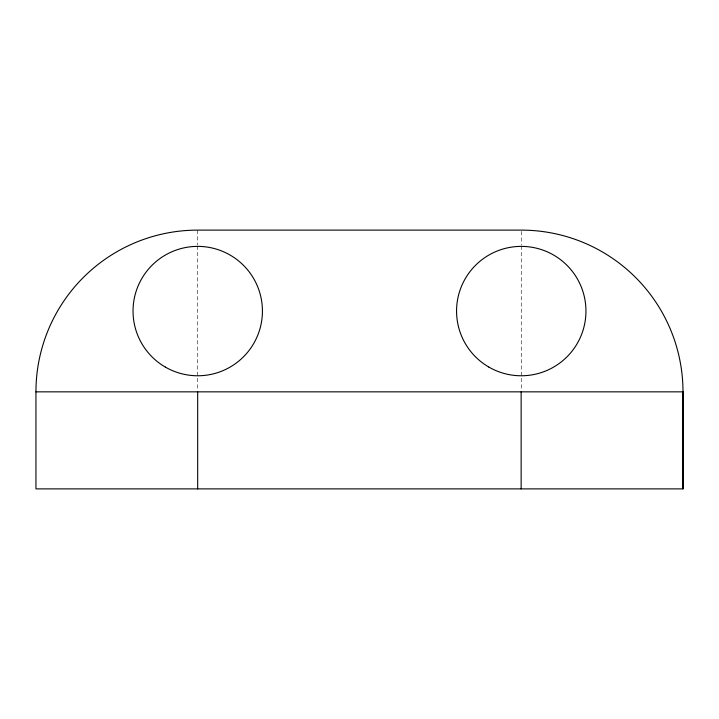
<?xml version="1.0" encoding="UTF-8"?>
<svg xmlns="http://www.w3.org/2000/svg" width="719" height="719" viewBox="0 0 719 719"><rect width="100%" height="100%" fill="white"/><g stroke="black" fill="none" stroke-linecap="round" stroke-linejoin="round"><path stroke-width="0.54" stroke-dasharray="3.6 2.7" d="M521.257 231.428L521.257 244.882M521.257 246.006L521.257 389.599M197.68 230.305L197.68 244.882M197.68 246.006L197.68 389.599"/><path stroke-width="1.08" d="M35.95 391.846L683.05 391.846L683.05 488.884L35.95 488.884L35.95 391.846A161.73 161.73 0 0 1 197.68 230.116L521.257 230.116A161.73 161.73 0 0 1 682.987 391.846M682.879 391.846L682.879 488.884M521.14 391.846L521.14 488.884M197.68 391.846L197.68 488.884M165.388 367.103A64.692 64.692 0 0 0 262.426 311.075A64.692 64.692 0 0 0 165.388 255.047A64.692 64.692 0 0 0 165.388 367.103M488.911 367.103A64.692 64.692 0 0 0 585.949 311.075A64.692 64.692 0 0 0 488.911 255.047A64.692 64.692 0 0 0 488.911 367.103"/></g></svg>
